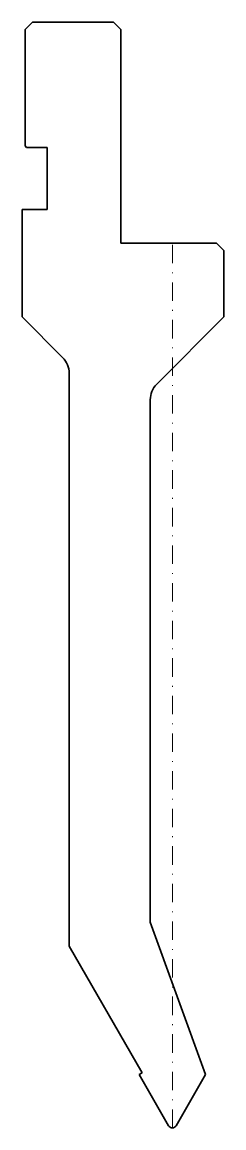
# Model space of a CAD drawing. Header units: millimetres. Extents: x -20 to 7, y 0 to 150.
import ezdxf

# ---------------------------------------------------------------- set-up
doc = ezdxf.new("R2010")
doc.units = ezdxf.units.MM
doc.header["$LTSCALE"] = 5
doc.linetypes.add('AUSGEZOGEN', pattern=[0])
doc.linetypes.add('DASHDOT', pattern=[1, 0.5, -0.25, 0, -0.25])
doc.layers.add('2', color=7, linetype='Continuous')
doc.layers.add('5', color=3, linetype='Continuous', true_color=0x00ff00)

msp = doc.modelspace()

# ---------------------------------------------------------------- linework, layer by layer
at = {"layer": '2', "color": 7, "linetype": 'AUSGEZOGEN', "lineweight": 35}
for p, q in [((-20, 149), (-19, 150)), ((-19, 150), (-8, 150)), ((-8, 150), (-7, 149)), ((-20, 133.2), (-20, 149)), ((-7, 149), (-7, 120)), ((-19.8, 133), (-20, 133.2)), ((-17, 133), (-19.8, 133)), ((-17, 124.6), (-17, 133)), ((-20.4, 110), (-20.4, 124.6)), ((-20.4, 124.6), (-17, 124.6)), ((-7, 120), (6, 120)), ((6, 120), (7, 119)), ((7, 119), (7, 110)), ((-14.88, 104.48), (-20.4, 110)), ((7, 110), (-2.12, 100.88)), ((-14, 24.65), (-14, 102.36)), ((-3, 98.76), (-3, 27.89)), ((-3, 27.89), (4.52, 7.23)), ((-4.09, 7.48), (-14, 24.65)), ((-4.52, 7.23), (-4.09, 7.48)), ((-0.52, 0.3), (-4.52, 7.23)), ((4.52, 7.23), (0.52, 0.3))]:
    msp.add_line(p, q, dxfattribs=at)
for centre, radius, start, end in [((-17, 102.36), 3, 360, 45), ((0, 98.76), 3, 135, 180), ((0, 0.6), 0.6, 210, 330)]:
    msp.add_arc(centre, radius, start, end, dxfattribs=at)
at = {"layer": '5', "color": 3, "linetype": 'DASHDOT', "lineweight": 18, "true_color": 0x00ff00}
msp.add_line((0, 0), (0, 120), dxfattribs=at)

doc.saveas('drawing.dxf')
